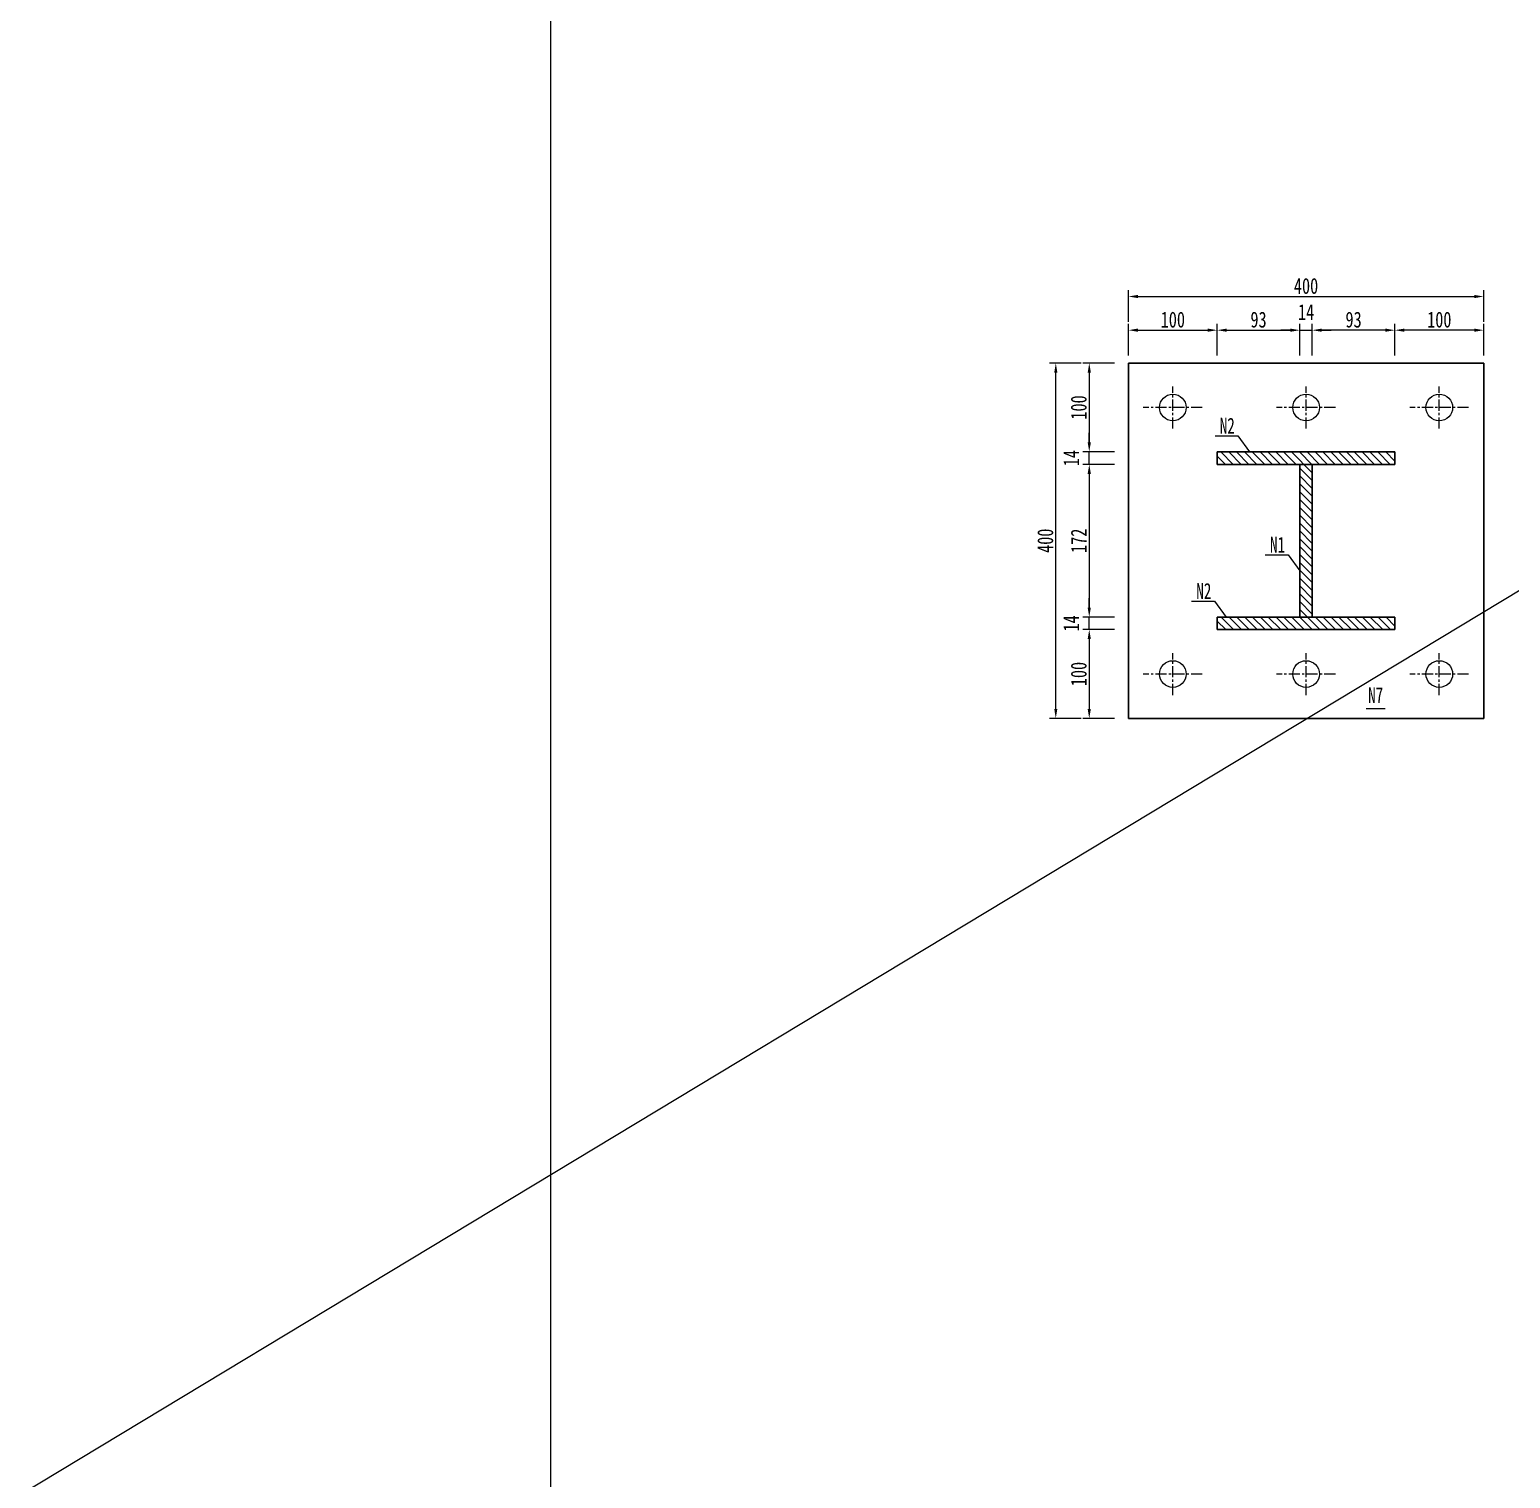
# Model space of a CAD drawing. Extents: x 98573 to 114325, y 0 to 100142.
# Drawn here: x 106449 to 108116, y 70775 to 72406 of the extents above; entities that cross this region are included whole.
import ezdxf

# ---------------------------------------------------------------- set-up
doc = ezdxf.new("R2010")
doc.units = 0
doc.header["$MEASUREMENT"] = 0
doc.linetypes.add('CENTERX2', pattern=[4, 2.5, -0.5, 0.5, -0.5])
doc.layers.get('Defpoints').update_dxf_attribs({"color": 9, "lineweight": 5})
for name, color, linetype, lineweight in [('中心线', 2, 'CENTERX2', 15), ('标注', 4, 'Continuous', 13), ('钢板单线', 6, 'Continuous', 25)]:
    doc.layers.add(name, color=color, linetype=linetype, lineweight=lineweight)
doc.styles.get("Standard").update_dxf_attribs({"font": '仿宋_GB2312.ttf', "width": 0.75})
doc.dimstyles.new('0.1', dxfattribs={"dimscale": 0, "dimtxt": 2.5, "dimasz": 1.5, "dimexe": 1, "dimexo": 1, "dimgap": 0.4, "dimtad": 1, "dimdec": 1, "dimdsep": 46, "dimtxsty": 'Standard', "dimcen": 0.2, "dimclrd": 256, "dimclre": 256, "dimclrt": 256, "dimadec": 3, "dimazin": 2, "dimtfac": 1, "dimtdec": 1, "dimtmove": 2, "dimatfit": 3, "dimfxl": 4, "dimfxlon": 1, "dimtolj": 1, "dimtzin": 0, "dimlwd": -1, "dimlwe": -1, "dimarcsym": 0})

# ---------------------------------------------------------------- blocks, each defined once
blk = doc.blocks.new('*D1168')
at = {"layer": 'Defpoints', "color": 0, "transparency": 16777216}
for p in [(107788.9, 72030.4), (107641.9, 71930.4), (107786, 71930.4)]:
    blk.add_point(p, dxfattribs=at)
at = {"layer": '标注', "transparency": 16777216}
for p, q in [((107670.5, 72030.4), (107634.8, 72030.4)), ((107670.5, 71930.4), (107634.8, 71930.4))]:
    blk.add_line(p, q, dxfattribs=at)
at = {"layer": '标注', "color": 4, "transparency": 16777216}
blk.add_line((107641.9, 72019.7), (107641.9, 71941.1), dxfattribs=at)
for points in [[(107640.1, 72019.7), (107643.7, 72019.7), (107641.9, 72030.4)], [(107640.1, 71941.1), (107643.7, 71941.1), (107641.9, 71930.4)]]:
    blk.add_solid(points, dxfattribs=at)
at = {"layer": '标注', "transparency": 16777216, "insert": (107630.1, 71980.4), "char_height": 17.86, "attachment_point": 5, "rotation": 90}
blk.add_mtext('\\A1;100', dxfattribs=at)
blk = doc.blocks.new('*D1169')
at = {"layer": 'Defpoints', "color": 0, "transparency": 16777216}
for p in [(107641.9, 71930.4), (107786, 71930.4), (107786, 71916.4)]:
    blk.add_point(p, dxfattribs=at)
at = {"layer": '标注', "color": 4, "transparency": 16777216}
for p, q in [((107641.9, 71941.1), (107641.9, 71951.8)), ((107641.9, 71916.4), (107641.9, 71930.4)), ((107641.9, 71905.7), (107641.9, 71895))]:
    blk.add_line(p, q, dxfattribs=at)
at = {"layer": '标注', "transparency": 16777216}
for p, q in [((107670.5, 71930.4), (107634.8, 71930.4)), ((107670.5, 71916.4), (107634.8, 71916.4))]:
    blk.add_line(p, q, dxfattribs=at)
at = {"layer": '标注', "color": 4, "transparency": 16777216}
for points in [[(107640.1, 71941.1), (107643.7, 71941.1), (107641.9, 71930.4)], [(107640.1, 71905.7), (107643.7, 71905.7), (107641.9, 71916.4)]]:
    blk.add_solid(points, dxfattribs=at)
at = {"layer": '标注', "transparency": 16777216, "insert": (107621.6, 71923.4), "char_height": 17.86, "attachment_point": 5, "rotation": 90}
blk.add_mtext('\\A1;14', dxfattribs=at)
blk = doc.blocks.new('*D1170')
at = {"layer": 'Defpoints', "color": 0, "transparency": 16777216}
for p in [(107786, 71916.4), (107641.9, 71744.4), (107786, 71744.4)]:
    blk.add_point(p, dxfattribs=at)
at = {"layer": '标注', "transparency": 16777216}
for p, q in [((107670.5, 71916.4), (107634.8, 71916.4)), ((107670.5, 71744.4), (107634.8, 71744.4))]:
    blk.add_line(p, q, dxfattribs=at)
at = {"layer": '标注', "color": 4, "transparency": 16777216}
blk.add_line((107641.9, 71905.7), (107641.9, 71755.1), dxfattribs=at)
for points in [[(107640.1, 71905.7), (107643.7, 71905.7), (107641.9, 71916.4)], [(107640.1, 71755.1), (107643.7, 71755.1), (107641.9, 71744.4)]]:
    blk.add_solid(points, dxfattribs=at)
at = {"layer": '标注', "transparency": 16777216, "insert": (107630.1, 71830.4), "char_height": 17.86, "attachment_point": 5, "rotation": 90}
blk.add_mtext('\\A1;172', dxfattribs=at)
blk = doc.blocks.new('*D1171')
at = {"layer": 'Defpoints', "color": 0, "transparency": 16777216}
for p in [(107641.9, 71744.4), (107786, 71744.4), (107786, 71730.4)]:
    blk.add_point(p, dxfattribs=at)
at = {"layer": '标注', "color": 4, "transparency": 16777216}
for p, q in [((107641.9, 71755.1), (107641.9, 71765.8)), ((107641.9, 71730.4), (107641.9, 71744.4)), ((107641.9, 71719.7), (107641.9, 71709))]:
    blk.add_line(p, q, dxfattribs=at)
at = {"layer": '标注', "transparency": 16777216}
for p, q in [((107670.5, 71744.4), (107634.8, 71744.4)), ((107670.5, 71730.4), (107634.8, 71730.4))]:
    blk.add_line(p, q, dxfattribs=at)
at = {"layer": '标注', "color": 4, "transparency": 16777216}
for points in [[(107640.1, 71755.1), (107643.7, 71755.1), (107641.9, 71744.4)], [(107640.1, 71719.7), (107643.7, 71719.7), (107641.9, 71730.4)]]:
    blk.add_solid(points, dxfattribs=at)
at = {"layer": '标注', "transparency": 16777216, "insert": (107621.6, 71737.4), "char_height": 17.86, "attachment_point": 5, "rotation": 90}
blk.add_mtext('\\A1;14', dxfattribs=at)
blk = doc.blocks.new('*D1172')
at = {"layer": 'Defpoints', "color": 0, "transparency": 16777216}
for p in [(107786, 71730.4), (107641.9, 71630.4), (107786, 71630.4)]:
    blk.add_point(p, dxfattribs=at)
at = {"layer": '标注', "transparency": 16777216}
for p, q in [((107670.5, 71730.4), (107634.8, 71730.4)), ((107670.5, 71630.4), (107634.8, 71630.4))]:
    blk.add_line(p, q, dxfattribs=at)
at = {"layer": '标注', "color": 4, "transparency": 16777216}
blk.add_line((107641.9, 71719.7), (107641.9, 71641.1), dxfattribs=at)
for points in [[(107640.1, 71719.7), (107643.7, 71719.7), (107641.9, 71730.4)], [(107640.1, 71641.1), (107643.7, 71641.1), (107641.9, 71630.4)]]:
    blk.add_solid(points, dxfattribs=at)
at = {"layer": '标注', "transparency": 16777216, "insert": (107630.1, 71680.4), "char_height": 17.86, "attachment_point": 5, "rotation": 90}
blk.add_mtext('\\A1;100', dxfattribs=at)
blk = doc.blocks.new('*D1173')
at = {"layer": 'Defpoints', "color": 0, "transparency": 16777216}
for p in [(107604.2, 72030.4), (107686, 72030.4), (107686, 71630.4)]:
    blk.add_point(p, dxfattribs=at)
at = {"layer": '标注', "transparency": 16777216}
for p, q in [((107632.8, 72030.4), (107597.1, 72030.4)), ((107632.8, 71630.4), (107597.1, 71630.4))]:
    blk.add_line(p, q, dxfattribs=at)
at = {"layer": '标注', "color": 4, "transparency": 16777216}
blk.add_line((107604.2, 71641.1), (107604.2, 72019.7), dxfattribs=at)
for points in [[(107602.5, 72019.7), (107606, 72019.7), (107604.2, 72030.4)], [(107602.5, 71641.1), (107606, 71641.1), (107604.2, 71630.4)]]:
    blk.add_solid(points, dxfattribs=at)
at = {"layer": '标注', "transparency": 16777216, "insert": (107592.5, 71830.4), "char_height": 17.86, "attachment_point": 5, "rotation": 90}
blk.add_mtext('\\A1;400', dxfattribs=at)
blk = doc.blocks.new('*D1174')
at = {"layer": 'Defpoints', "color": 0, "transparency": 16777216}
for p in [(107786, 72067.4), (107686, 72030.4), (107786, 71930.4)]:
    blk.add_point(p, dxfattribs=at)
at = {"layer": '标注', "transparency": 16777216}
for p, q in [((107686, 72038.8), (107686, 72074.6)), ((107786, 72038.8), (107786, 72074.6))]:
    blk.add_line(p, q, dxfattribs=at)
at = {"layer": '标注', "color": 4, "transparency": 16777216}
blk.add_line((107696.7, 72067.4), (107775.3, 72067.4), dxfattribs=at)
for points in [[(107696.7, 72069.2), (107696.7, 72065.6), (107686, 72067.4)], [(107775.3, 72069.2), (107775.3, 72065.6), (107786, 72067.4)]]:
    blk.add_solid(points, dxfattribs=at)
at = {"layer": '标注', "transparency": 16777216, "insert": (107736, 72079.2), "char_height": 17.86, "attachment_point": 5}
blk.add_mtext('\\A1;100', dxfattribs=at)
blk = doc.blocks.new('*D1175')
at = {"layer": 'Defpoints', "color": 0, "transparency": 16777216}
for p in [(107879, 72067.4), (107786, 71930.4), (107879, 71916.3)]:
    blk.add_point(p, dxfattribs=at)
at = {"layer": '标注', "transparency": 16777216}
for p, q in [((107786, 72038.8), (107786, 72074.6)), ((107879, 72038.8), (107879, 72074.6))]:
    blk.add_line(p, q, dxfattribs=at)
at = {"layer": '标注', "color": 4, "transparency": 16777216}
blk.add_line((107796.7, 72067.4), (107868.3, 72067.4), dxfattribs=at)
for points in [[(107796.7, 72069.2), (107796.7, 72065.6), (107786, 72067.4)], [(107868.3, 72069.2), (107868.3, 72065.6), (107879, 72067.4)]]:
    blk.add_solid(points, dxfattribs=at)
at = {"layer": '标注', "transparency": 16777216, "insert": (107832.5, 72079.2), "char_height": 17.86, "attachment_point": 5}
blk.add_mtext('\\A1;93', dxfattribs=at)
blk = doc.blocks.new('*D1176')
at = {"layer": 'Defpoints', "color": 0, "transparency": 16777216}
for p in [(107893, 72067.4), (107879, 71887.3), (107893, 71887.3)]:
    blk.add_point(p, dxfattribs=at)
at = {"layer": '标注', "transparency": 16777216}
for p, q in [((107879, 72038.8), (107879, 72074.6)), ((107893, 72038.8), (107893, 72074.6))]:
    blk.add_line(p, q, dxfattribs=at)
at = {"layer": '标注', "color": 4, "transparency": 16777216}
for p, q in [((107868.3, 72067.4), (107857.6, 72067.4)), ((107879, 72067.4), (107893, 72067.4)), ((107903.7, 72067.4), (107914.4, 72067.4))]:
    blk.add_line(p, q, dxfattribs=at)
for points in [[(107868.3, 72069.2), (107868.3, 72065.6), (107879, 72067.4)], [(107903.7, 72069.2), (107903.7, 72065.6), (107893, 72067.4)]]:
    blk.add_solid(points, dxfattribs=at)
at = {"layer": '标注', "transparency": 16777216, "insert": (107886, 72087.8), "char_height": 17.86, "attachment_point": 5}
blk.add_mtext('\\A1;14', dxfattribs=at)
blk = doc.blocks.new('*D932')
at = {"layer": 'Defpoints', "color": 0, "transparency": 16777216}
for p in [(107986, 72067.4), (108086, 72030.4), (107986, 71930.4)]:
    blk.add_point(p, dxfattribs=at)
at = {"layer": '标注', "transparency": 16777216}
for p, q in [((107986, 72038.8), (107986, 72074.6)), ((108086, 72038.8), (108086, 72074.6))]:
    blk.add_line(p, q, dxfattribs=at)
at = {"layer": '标注', "color": 4, "transparency": 16777216}
blk.add_line((108075.3, 72067.4), (107996.7, 72067.4), dxfattribs=at)
for points in [[(107996.7, 72069.2), (107996.7, 72065.6), (107986, 72067.4)], [(108075.3, 72069.2), (108075.3, 72065.6), (108086, 72067.4)]]:
    blk.add_solid(points, dxfattribs=at)
at = {"layer": '标注', "transparency": 16777216, "insert": (108036, 72079.2), "char_height": 17.86, "attachment_point": 5}
blk.add_mtext('\\A1;100', dxfattribs=at)
blk = doc.blocks.new('*D933')
at = {"layer": 'Defpoints', "color": 0, "transparency": 16777216}
for p in [(107893, 72067.4), (107986, 71930.4), (107893, 71916.3)]:
    blk.add_point(p, dxfattribs=at)
at = {"layer": '标注', "transparency": 16777216}
for p, q in [((107893, 72038.8), (107893, 72074.6)), ((107986, 72038.8), (107986, 72074.6))]:
    blk.add_line(p, q, dxfattribs=at)
at = {"layer": '标注', "color": 4, "transparency": 16777216}
blk.add_line((107975.3, 72067.4), (107903.7, 72067.4), dxfattribs=at)
for points in [[(107903.7, 72069.2), (107903.7, 72065.6), (107893, 72067.4)], [(107975.3, 72069.2), (107975.3, 72065.6), (107986, 72067.4)]]:
    blk.add_solid(points, dxfattribs=at)
at = {"layer": '标注', "transparency": 16777216, "insert": (107939.5, 72079.2), "char_height": 17.86, "attachment_point": 5}
blk.add_mtext('\\A1;93', dxfattribs=at)
blk = doc.blocks.new('*D1177')
at = {"layer": 'Defpoints', "color": 0, "transparency": 16777216}
for p in [(108086, 72105.3), (107686, 72030.4), (108086, 72030.4)]:
    blk.add_point(p, dxfattribs=at)
at = {"layer": '标注', "transparency": 16777216}
for p, q in [((107686, 72076.7), (107686, 72112.4)), ((108086, 72076.7), (108086, 72112.4))]:
    blk.add_line(p, q, dxfattribs=at)
at = {"layer": '标注', "color": 4, "transparency": 16777216}
blk.add_line((107696.7, 72105.3), (108075.3, 72105.3), dxfattribs=at)
for points in [[(107696.7, 72107.1), (107696.7, 72103.5), (107686, 72105.3)], [(108075.3, 72107.1), (108075.3, 72103.5), (108086, 72105.3)]]:
    blk.add_solid(points, dxfattribs=at)
at = {"layer": '标注', "transparency": 16777216, "insert": (107886, 72117.1), "char_height": 17.86, "attachment_point": 5}
blk.add_mtext('\\A1;400', dxfattribs=at)

msp = doc.modelspace()

# ---------------------------------------------------------------- hatches: boundary and pattern name
at = {"layer": '标注'}
h = msp.add_hatch(dxfattribs=at)
h.set_pattern_fill('ANSI31', color=256, scale=50, angle=-90, style=0)
h.set_pattern_definition([(315, (85467.104, 154428.101), (4.4194174, 4.4194174), [])])
h.paths.add_polyline_path([(107986.00137, 71916.38798), (107986.00137, 71930.38798), (107786.00137, 71930.38798), (107786.00137, 71916.38798)])
h.paths.add_polyline_path([(107893.00137, 71744.38798), (107893.00137, 71916.38798), (107879.00137, 71916.38798), (107879.00137, 71744.38798)])
h.paths.add_polyline_path([(107986.00137, 71730.38798), (107986.00137, 71744.38798), (107786.00137, 71744.38798), (107786.00137, 71730.38798)])

# ---------------------------------------------------------------- linework, layer by layer
at = {"layer": 'Defpoints'}
msp.add_lwpolyline([(107035.54507, 75510.62779), (114324.69552, 75510.62779), (114324.69552, 65984.74604), (107035.54507, 65984.74604)], close=True, dxfattribs=at)
at = {"layer": '中心线', "ltscale": 5}
for p, q in [((107736.00137, 71956.74624), (107736.00137, 72004.02973)), ((107886.00137, 71956.74624), (107886.00137, 72004.02973)), ((108036.00137, 71956.74624), (108036.00137, 72004.02973)), ((107768.99027, 71980.38798), (107702.75169, 71980.38798)), ((107918.99027, 71980.38798), (107852.75169, 71980.38798)), ((108068.99027, 71980.38798), (108002.75169, 71980.38798)), ((107736.00137, 71656.74624), (107736.00137, 71704.02973)), ((107886.00137, 71656.74624), (107886.00137, 71704.02973)), ((108036.00137, 71656.74624), (108036.00137, 71704.02973)), ((107768.99027, 71680.38798), (107702.75169, 71680.38798)), ((107918.99027, 71680.38798), (107852.75169, 71680.38798)), ((108068.99027, 71680.38798), (108002.75169, 71680.38798))]:
    msp.add_line(p, q, dxfattribs=at)
at = {"layer": '标注'}
for p, q in [((114324.69552, 75510.62779), (98573.01049, 66015.59917)), ((107783.51972, 71948.49981), (107809.34022, 71948.49981)), ((107809.34022, 71948.49981), (107822.43276, 71930.38798)), ((107840.08833, 71814.58901), (107865.90883, 71814.58901)), ((107865.90883, 71814.58901), (107879.00137, 71796.47718)), ((107757.11236, 71762.49981), (107782.93286, 71762.49981)), ((107782.93286, 71762.49981), (107796.0254, 71744.38798)), ((107953.52863, 71641.45848), (107974.90824, 71641.45848))]:
    msp.add_line(p, q, dxfattribs=at)
for centre in [(107736.00137, 71980.38798), (107886.00137, 71980.38798), (108036.00137, 71980.38798), (107736.00137, 71680.38798), (107886.00137, 71680.38798), (108036.00137, 71680.38798)]:
    msp.add_circle(centre, 15, dxfattribs=at)
at = {"layer": '钢板单线', "color": 1}
for p, q in [((108086.00137, 72030.38798), (107686.00137, 72030.38798)), ((107686.00137, 72030.38798), (107686.00137, 71630.38798)), ((108086.00137, 71630.38798), (108086.00137, 72030.38798)), ((107786.00137, 71930.38798), (107986.00137, 71930.38798)), ((107786.00137, 71916.38798), (107786.00137, 71930.38798)), ((107986.00137, 71916.38798), (107986.00137, 71930.38798)), ((107786.00137, 71916.38798), (107986.00137, 71916.38798)), ((107879.00137, 71744.38798), (107879.00137, 71916.29621)), ((107893.00137, 71744.38798), (107893.00137, 71916.29621)), ((107986.00137, 71744.38798), (107786.00137, 71744.38798)), ((107786.00137, 71744.38798), (107786.00137, 71730.38798)), ((107986.00137, 71744.38798), (107986.00137, 71730.38798)), ((107986.00137, 71730.38798), (107786.00137, 71730.38798)), ((107686.00137, 71630.38798), (108086.00137, 71630.38798))]:
    msp.add_line(p, q, dxfattribs=at)

# ---------------------------------------------------------------- texts
at = {"layer": '标注', "width": 0.7}
for s, p in [('N2', (107788.80025, 71950.96019)), ('N1', (107845.36886, 71817.04939)), ('N2', (107762.39289, 71764.96019)), ('N7', (107955.83765, 71647.59683))]:
    msp.add_text(s, height=17.857143, dxfattribs=at).set_placement(p)

# ---------------------------------------------------------------- dimensions: what is measured, and where the dimension line sits
at = {"layer": '标注'}
for base, p1, p2, picture, middle in [((108086.00137, 72105.29187), (107686.00137, 72030.38798), (108086.00137, 72030.38798), '*D1177', (107886.00137, 72117.07759)), ((107786.00137, 72067.41524), (107686.00137, 72030.38798), (107786.00137, 71930.38798), '*D1174', (107736.00137, 72079.20096)), ((107879.00137, 72067.41524), (107786.00137, 71930.38798), (107879.00137, 71916.29621), '*D1175', (107832.50137, 72079.20096)), ((107893.00137, 72067.41524), (107879.00137, 71887.27949), (107893.00137, 71887.27949), '*D1176', (107886.00137, 72087.77238))]:
    dim = msp.add_linear_dim(base=base, p1=p1, p2=p2, dimstyle='0.1', override={"dimscale": 7.142857, "dimclrd": 4}, dxfattribs=at)
    dim.commit()
    dim.dimension.update_dxf_attribs({"geometry": picture, "text_midpoint": middle})
for base, p1, p2, angle, picture, middle in [((107893.00137, 72067.41524), (107986.00137, 71930.38798), (107893.00137, 71916.29621), 180, '*D933', (107939.50137, 72079.20096)), ((107986.00137, 72067.41524), (108086.00137, 72030.38798), (107986.00137, 71930.38798), 180, '*D932', (108036.00137, 72079.20096)), ((107604.23577, 72030.38798), (107686.00137, 71630.38798), (107686.00137, 72030.38798), 90, '*D1173', (107592.45005, 71830.38798)), ((107641.91419, 71930.38798), (107788.86567, 72030.38798), (107786.00137, 71930.38798), 90, '*D1168', (107630.12847, 71980.38798)), ((107641.91419, 71930.38798), (107786.00137, 71916.38798), (107786.00137, 71930.38798), 90, '*D1169', (107621.55704, 71923.38798)), ((107641.91419, 71744.38798), (107786.00137, 71916.38798), (107786.00137, 71744.38798), 90, '*D1170', (107630.12847, 71830.38798)), ((107641.91419, 71744.38798), (107786.00137, 71730.38798), (107786.00137, 71744.38798), 90, '*D1171', (107621.55704, 71737.38798)), ((107641.91419, 71630.38798), (107786.00137, 71730.38798), (107786.00137, 71630.38798), 90, '*D1172', (107630.12847, 71680.38798))]:
    dim = msp.add_linear_dim(base=base, p1=p1, p2=p2, angle=angle, dimstyle='0.1', override={"dimscale": 7.142857, "dimclrd": 4}, dxfattribs=at)
    dim.commit()
    dim.dimension.update_dxf_attribs({"geometry": picture, "text_midpoint": middle})

doc.saveas('drawing.dxf')
